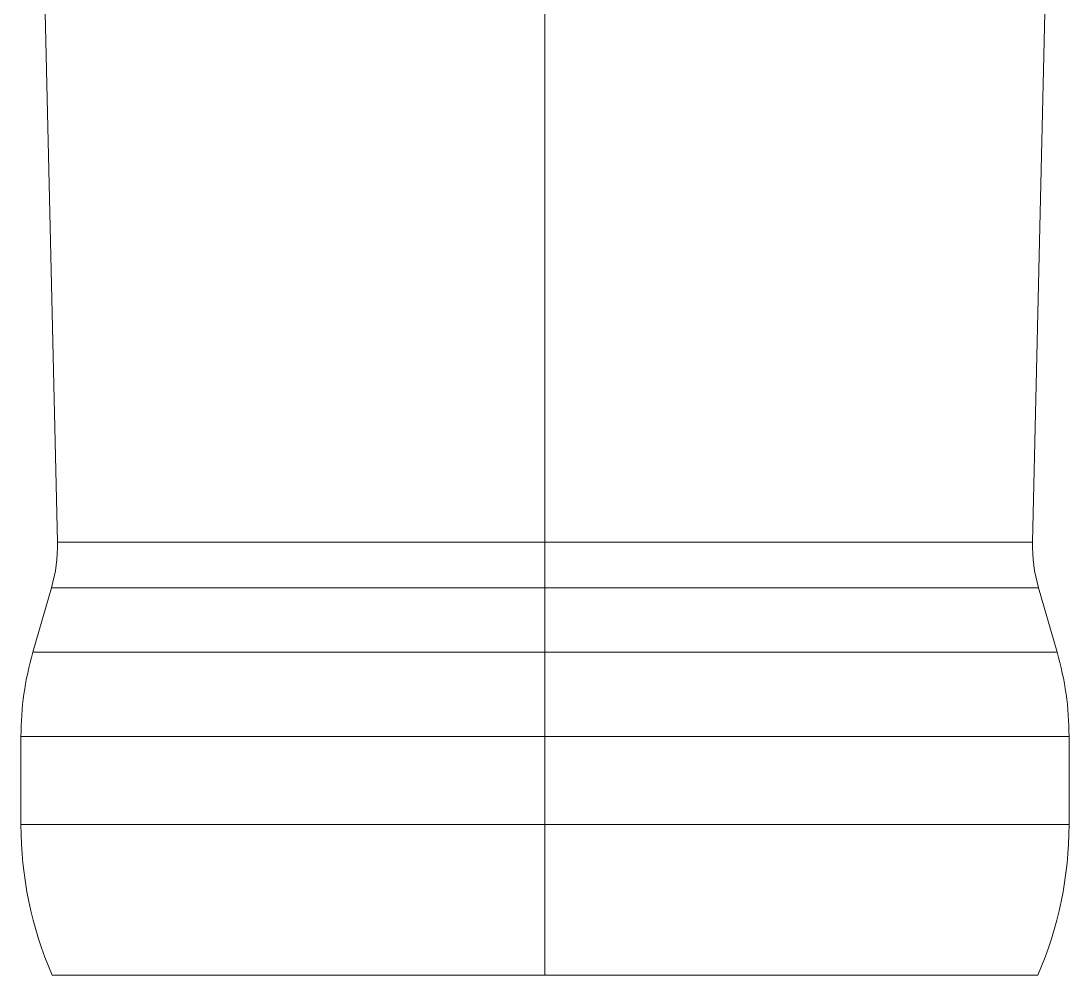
# Model space of a CAD drawing. Extents: x -234 to 858, y -95 to 532.
# Drawn here: x 671.2 to 740.2, y 27.7 to 90.6 of the extents above; entities that cross this region are included whole.
import ezdxf

# ---------------------------------------------------------------- set-up
doc = ezdxf.new("R2010")
doc.units = 0
doc.header["$LTSCALE"] = 7
doc.header["$MEASUREMENT"] = 0
doc.layers.get('0').update_dxf_attribs({"linetype": 'CONTINUOUS', "lineweight": 15})
doc.layers.add('8', color=250, linetype='CONTINUOUS', lineweight=15)

msp = doc.modelspace()

# ---------------------------------------------------------------- linework, layer by layer
msp.add_line((705.6753, 27.7445), (705.6753, 171.9721))
at = {"layer": '8'}
for p, q in [((673.5753, 56.2445), (671.1767, 159.7286)), ((737.7753, 56.2445), (740.174, 159.7286)), ((733.8457, 56.2445), (673.5753, 56.2445)), ((734.1874, 53.2403), (673.186, 53.2403)), ((735.2639, 48.9895), (671.9594, 48.9895)), ((735.9519, 43.4445), (671.1753, 43.4445)), ((735.9519, 37.6445), (671.1753, 37.6445)), ((673.2253, 27.7445), (738.1253, 27.7445))]:
    msp.add_line(p, q, dxfattribs=at)
at = {"layer": '8', "ltscale": 0.09824}
msp.add_line((737.7753, 56.2445), (733.8457, 56.2445), dxfattribs=at)
at = {"layer": '8', "ltscale": 0.110604}
for p, q in [((673.186, 53.2403), (671.9594, 48.9895)), ((738.1647, 53.2403), (739.3913, 48.9895))]:
    msp.add_line(p, q, dxfattribs=at)
at = {"layer": '8', "ltscale": 0.099432}
msp.add_line((738.1647, 53.2403), (734.1874, 53.2403), dxfattribs=at)
at = {"layer": '8', "ltscale": 0.103185}
msp.add_line((739.3913, 48.9895), (735.2639, 48.9895), dxfattribs=at)
at = {"layer": '8', "ltscale": 0.145}
for p, q in [((671.1753, 37.6445), (671.1753, 43.4445)), ((740.1753, 37.6445), (740.1753, 43.4445))]:
    msp.add_line(p, q, dxfattribs=at)
at = {"layer": '8', "ltscale": 0.105585}
for p, q in [((740.1753, 43.4445), (735.9519, 43.4445)), ((740.1753, 37.6445), (735.9519, 37.6445))]:
    msp.add_line(p, q, dxfattribs=at)
at = {"layer": '8'}
for centre, radius, start, end in [((663.578, 56.0128), 10, 343.90379, 1.327797), ((747.7727, 56.0128), 10, 178.672203, 196.09621), ((691.1754, 43.4445), 20, 163.90379, 179.999978), ((720.1753, 43.4445), 20, 0.000016, 16.096217), ((696.1054, 37.6446), 24.9301, 180.000104, 203.397764), ((715.2452, 37.6446), 24.9301, 336.602231, 359.999894)]:
    msp.add_arc(centre, radius, start, end, dxfattribs=at)

doc.saveas('drawing.dxf')
